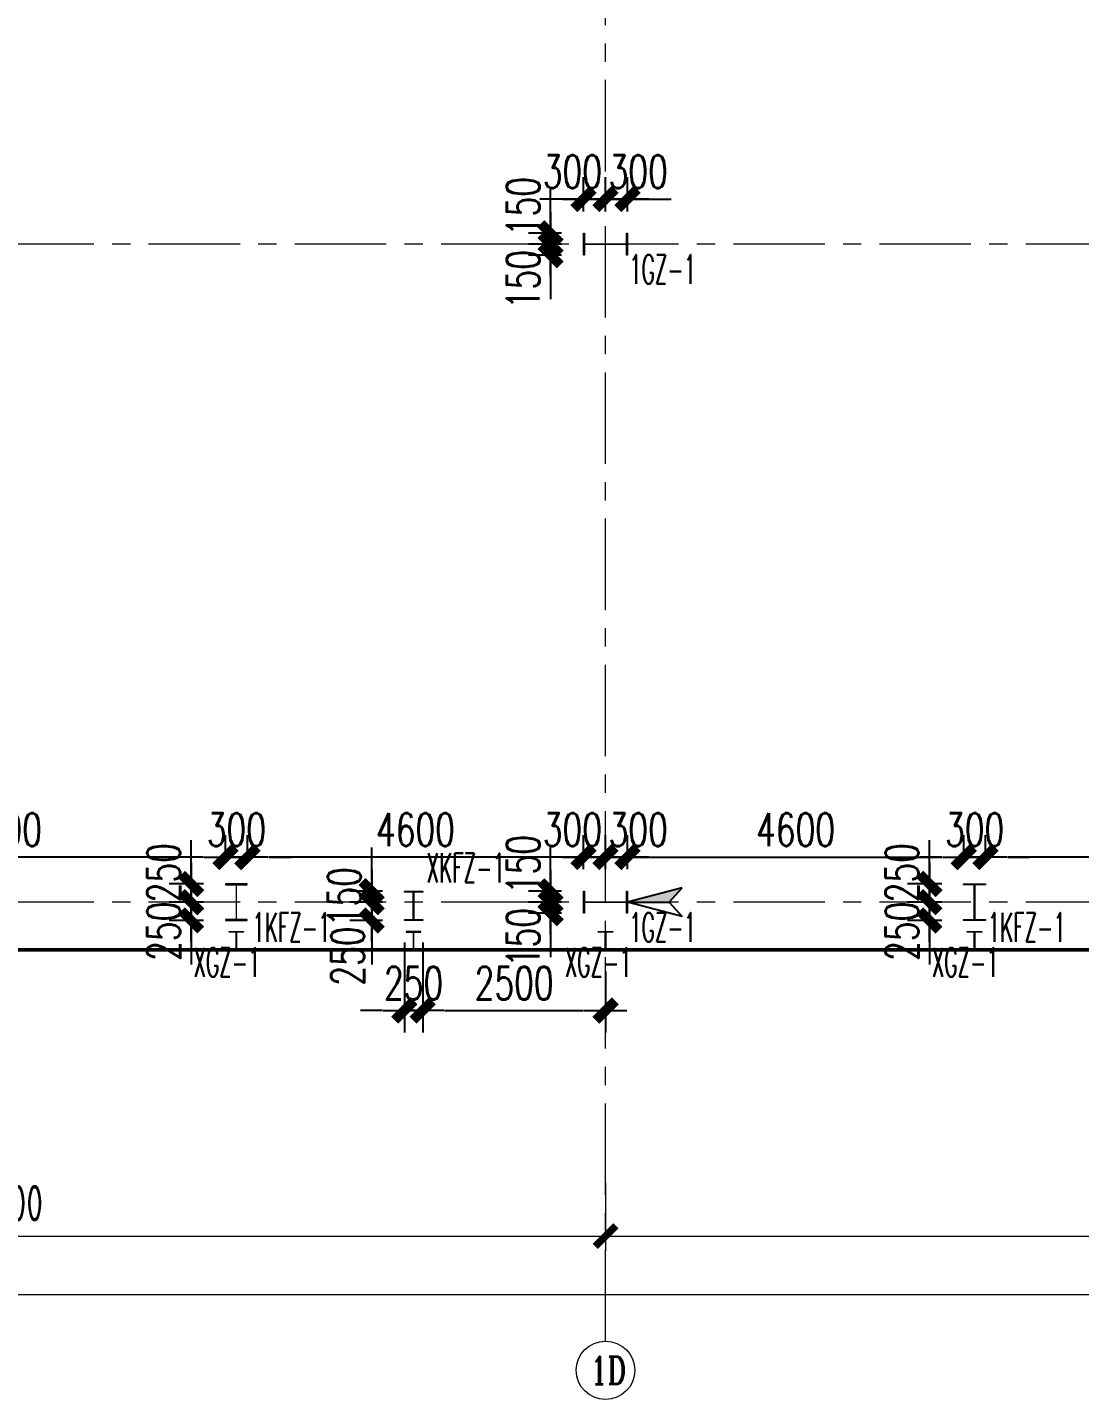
# Model space of a CAD drawing. Extents: x -1201378 to 2367219, y -619313 to 244905.
# Drawn here: x 159733 to 174127, y 130849 to 149617 of the extents above; entities that cross this region are included whole.
import ezdxf
from ezdxf.enums import TextEntityAlignment as Align

# ---------------------------------------------------------------- set-up
doc = ezdxf.new("R2010")
doc.units = 0
doc.header["$LTSCALE"] = 1000
doc.linetypes.add('CENTER', pattern=[2, 1.25, -0.25, 0.25, -0.25])
doc.linetypes.add('HIDDEN', pattern=[0.375, 0.25, -0.125])
doc.layers.get('0').update_dxf_attribs({"linetype": 'CONTINUOUS'})
doc.layers.get('Defpoints').update_dxf_attribs({"linetype": 'CONTINUOUS'})
for name, color, linetype, lineweight in [('S-axis', 111, 'CONTINUOUS', 0), ('S-col', 2, 'CONTINUOUS', 0), ('S-dote', 5, 'CENTER', 0)]:
    doc.layers.add(name, color=color, linetype=linetype, lineweight=lineweight)
for name, color, linetype in [('S-CJGC', 5, 'CONTINUOUS'), ('S-DIMZ', 115, 'CONTINUOUS'), ('S-SGJ', 21, 'CONTINUOUS'), ('S-SHAPE2', 165, 'HIDDEN')]:
    doc.layers.add(name, color=color, linetype=linetype)
doc.styles.add('_TCH_AXIS', font='COMPLEX', dxfattribs={"bigfont": 'GBCBIG'})
doc.styles.add('SS1', font='tj-romans1.shx', dxfattribs={"width": 0.7, "bigfont": 'tj-hztxt1.shx'})
doc.styles.add('TSSD_Dimension', font='tssdeng.shx', dxfattribs={"width": 0.7, "bigfont": 'hztxt.shx'})
doc.dimstyles.new('S-150-ARCHI', dxfattribs={"dimscale": 150, "dimtxt": 3, "dimasz": 2, "dimexe": 2, "dimexo": 2, "dimgap": 1, "dimtad": 1, "dimdec": 0, "dimzin": 0, "dimdsep": 46, "dimtxsty": 'SS1', "dimblk1": 'TT', "dimblk2": 'TT', "dimsah": 1, "dimcen": 1, "dimclrd": 256, "dimclre": 256, "dimclrt": 256, "dimadec": 0, "dimazin": 0, "dimtfac": 1, "dimtdec": 0, "dimtix": 1, "dimtmove": 2, "dimatfit": 0, "dimldrblk": 'TT', "dimfxl": 2, "dimtolj": 1, "dimtzin": 0, "dimarcsym": 0})
doc.dimstyles.new('TSSD_200_200', dxfattribs={"dimtxt": 500, "dimasz": 200, "dimexe": 200, "dimexo": 500, "dimgap": 200, "dimtad": 1, "dimdec": 0, "dimzin": 0, "dimdsep": 46, "dimtxsty": 'TSSD_Dimension', "dimblk": 'ARCHTICK', "dimcen": 0, "dimdle": 200, "dimclrt": 7, "dimadec": 0, "dimazin": 0, "dimtfac": 1, "dimtdec": 0, "dimtix": 1, "dimtmove": 2, "dimatfit": 3, "dimfxl": 1, "dimtolj": 1, "dimtzin": 0, "dimarcsym": 0})

# ---------------------------------------------------------------- blocks, each defined once
blk = doc.blocks.new('_FZH')
at = {"layer": 'S-col'}
blk.add_lwpolyline([(-0.375, -0.188), (-0.375, 0.187), (-0.36, 0.187), (-0.36, 0.005), (0.36, 0.005), (0.36, 0.187), (0.375, 0.187), (0.375, -0.188), (0.36, -0.188), (0.36, -0.005), (-0.36, -0.005), (-0.36, -0.188)], close=True, dxfattribs=at)
blk = doc.blocks.new('w4234324')
at = {"layer": 'S-col', "xscale": 800.0000000000005, "yscale": 800.0000000000005, "zscale": 800.0000000000005}
for p in [(-177454, 750820), (-177454, 741820)]:
    blk.add_blockref('_FZH', p, dxfattribs=at)
blk = doc.blocks.new('_ArchTick')
at = {"color": 0, "linetype": 'ByBlock', "const_width": 0.5}
blk.add_lwpolyline([(-0.707, -0.707), (0.707, 0.707)], dxfattribs=at)
blk = doc.blocks.new('*D3027')
at = {"layer": 'Defpoints', "color": 0, "transparency": 16777216}
for p in [(-148858, 21687), (-132358, 21687), (-132358, 20460)]:
    blk.add_point(p, dxfattribs=at)
at = {"layer": 'S-axis', "color": 0, "lineweight": -2, "transparency": 16777216}
for p, q in [((-148858, 21187), (-148858, 20260)), ((-132358, 21187), (-132358, 20260)), ((-149058, 20460), (-132158, 20460))]:
    blk.add_line(p, q, dxfattribs=at)
at = {"layer": 'S-axis', "color": 0, "lineweight": -2, "transparency": 16777216, "xscale": 200, "yscale": 200, "zscale": 200, "rotation": 180}
blk.add_blockref('_ArchTick', (-148858, 20460), dxfattribs=at)
at = {"layer": 'S-axis', "color": 0, "lineweight": -2, "transparency": 16777216, "xscale": 200, "yscale": 200, "zscale": 200}
blk.add_blockref('_ArchTick', (-132358, 20460), dxfattribs=at)
at = {"layer": 'S-axis', "color": 7, "transparency": 16777216, "insert": (-140608, 20910), "char_height": 500, "attachment_point": 5, "style": 'TSSD_Dimension'}
blk.add_mtext('\\A1;16500', dxfattribs=at)
blk = doc.blocks.new('*D3028')
at = {"layer": 'Defpoints', "color": 0, "transparency": 16777216}
for p in [(-132358, 21687), (-115858, 21687), (-115858, 20460)]:
    blk.add_point(p, dxfattribs=at)
at = {"layer": 'S-axis', "color": 0, "lineweight": -2, "transparency": 16777216}
for p, q in [((-132358, 21187), (-132358, 20260)), ((-115858, 21187), (-115858, 20260)), ((-132558, 20460), (-115658, 20460))]:
    blk.add_line(p, q, dxfattribs=at)
at = {"layer": 'S-axis', "color": 0, "lineweight": -2, "transparency": 16777216, "xscale": 200, "yscale": 200, "zscale": 200, "rotation": 180}
blk.add_blockref('_ArchTick', (-132358, 20460), dxfattribs=at)
at = {"layer": 'S-axis', "color": 0, "lineweight": -2, "transparency": 16777216, "xscale": 200, "yscale": 200, "zscale": 200}
blk.add_blockref('_ArchTick', (-115858, 20460), dxfattribs=at)
at = {"layer": 'S-axis', "color": 7, "transparency": 16777216, "insert": (-124108, 20910), "char_height": 500, "attachment_point": 5, "style": 'TSSD_Dimension'}
blk.add_mtext('\\A1;16500', dxfattribs=at)
blk = doc.blocks.new('*D3034')
at = {"layer": 'Defpoints', "color": 0, "transparency": 16777216}
for p in [(-209458, 21587), (-82958, 21587), (-82958, 19660)]:
    blk.add_point(p, dxfattribs=at)
at = {"layer": 'S-axis', "color": 0, "lineweight": -2, "transparency": 16777216}
for p, q in [((-209458, 21087), (-209458, 19460)), ((-82958, 21087), (-82958, 19460)), ((-209658, 19660), (-82758, 19660))]:
    blk.add_line(p, q, dxfattribs=at)
at = {"layer": 'S-axis', "color": 0, "lineweight": -2, "transparency": 16777216, "xscale": 200, "yscale": 200, "zscale": 200, "rotation": 180}
blk.add_blockref('_ArchTick', (-209458, 19660), dxfattribs=at)
at = {"layer": 'S-axis', "color": 0, "lineweight": -2, "transparency": 16777216, "xscale": 200, "yscale": 200, "zscale": 200}
blk.add_blockref('_ArchTick', (-82958, 19660), dxfattribs=at)
at = {"layer": 'S-axis', "color": 7, "transparency": 16777216, "insert": (-146208, 20110), "char_height": 500, "attachment_point": 5, "style": 'TSSD_Dimension'}
blk.add_mtext('\\A1;126500', dxfattribs=at)
blk = doc.blocks.new('TT')
blk.add_line((-0.969, 0), (0.969, 0))
at = {"const_width": 0.45}
blk.add_lwpolyline([(-0.442, -0.442), (0.442, 0.442)], dxfattribs=at)
blk = doc.blocks.new('*D4863')
at = {"layer": 'Defpoints', "color": 0, "transparency": 16777216}
for p in [(166890, 137652), (167342, 137652), (167342, 137502)]:
    blk.add_point(p, dxfattribs=at)
at = {"layer": 'S-DIMZ', "lineweight": -2, "transparency": 16777216}
for p, q in [((166890, 137952), (166890, 138252)), ((167042, 137652), (166590, 137652)), ((166890, 137502), (166890, 137652)), ((167042, 137502), (166590, 137502)), ((166890, 137202), (166890, 136902))]:
    blk.add_line(p, q, dxfattribs=at)
at = {"layer": 'S-DIMZ', "lineweight": -2, "transparency": 16777216, "xscale": 300, "yscale": 300, "zscale": 300}
for p, rotation in [((166890, 137652), 270), ((166890, 137502), 90)]:
    blk.add_blockref('TT', p, dxfattribs=dict(at, rotation=rotation))
at = {"layer": 'S-DIMZ', "transparency": 16777216, "insert": (166515, 137168), "char_height": 450, "attachment_point": 5, "rotation": 90, "style": 'SS1'}
blk.add_mtext('\\A1;150', dxfattribs=at)
blk = doc.blocks.new('*D4864')
at = {"layer": 'Defpoints', "color": 0, "transparency": 16777216}
for p in [(166890, 137802), (167342, 137802), (167342, 137652)]:
    blk.add_point(p, dxfattribs=at)
at = {"layer": 'S-DIMZ', "lineweight": -2, "transparency": 16777216}
for p, q in [((166890, 138102), (166890, 138402)), ((167042, 137802), (166590, 137802)), ((166890, 137652), (166890, 137802)), ((167042, 137652), (166590, 137652)), ((166890, 137352), (166890, 137052))]:
    blk.add_line(p, q, dxfattribs=at)
at = {"layer": 'S-DIMZ', "lineweight": -2, "transparency": 16777216, "xscale": 300, "yscale": 300, "zscale": 300}
for p, rotation in [((166890, 137802), 270), ((166890, 137652), 90)]:
    blk.add_blockref('TT', p, dxfattribs=dict(at, rotation=rotation))
at = {"layer": 'S-DIMZ', "transparency": 16777216, "insert": (166515, 138167), "char_height": 450, "attachment_point": 5, "rotation": 90, "style": 'SS1'}
blk.add_mtext('\\A1;150', dxfattribs=at)
blk = doc.blocks.new('*D4865')
at = {"layer": 'Defpoints', "color": 0, "transparency": 16777216}
for p in [(167642, 138270), (167342, 137802), (167642, 137802)]:
    blk.add_point(p, dxfattribs=at)
at = {"layer": 'S-DIMZ', "lineweight": -2, "transparency": 16777216}
for p, q in [((167342, 138102), (167342, 138570)), ((167642, 138102), (167642, 138570)), ((167042, 138270), (166742, 138270)), ((167342, 138270), (167642, 138270)), ((167942, 138270), (168242, 138270))]:
    blk.add_line(p, q, dxfattribs=at)
at = {"layer": 'S-DIMZ', "lineweight": -2, "transparency": 16777216, "xscale": 300, "yscale": 300, "zscale": 300}
blk.add_blockref('TT', (167342, 138270), dxfattribs=at)
at = {"layer": 'S-DIMZ', "lineweight": -2, "transparency": 16777216, "xscale": 300, "yscale": 300, "zscale": 300, "rotation": 180}
blk.add_blockref('TT', (167642, 138270), dxfattribs=at)
at = {"layer": 'S-DIMZ', "transparency": 16777216, "insert": (167189, 138645), "char_height": 450, "attachment_point": 5, "style": 'SS1'}
blk.add_mtext('\\A1;300', dxfattribs=at)
blk = doc.blocks.new('*D4866')
at = {"layer": 'Defpoints', "color": 0, "transparency": 16777216}
for p in [(167942, 138270), (167642, 137802), (167942, 137802)]:
    blk.add_point(p, dxfattribs=at)
at = {"layer": 'S-DIMZ', "lineweight": -2, "transparency": 16777216}
for p, q in [((167642, 138102), (167642, 138570)), ((167942, 138102), (167942, 138570)), ((167342, 138270), (167042, 138270)), ((167642, 138270), (167942, 138270)), ((168242, 138270), (168542, 138270))]:
    blk.add_line(p, q, dxfattribs=at)
at = {"layer": 'S-DIMZ', "lineweight": -2, "transparency": 16777216, "xscale": 300, "yscale": 300, "zscale": 300}
blk.add_blockref('TT', (167642, 138270), dxfattribs=at)
at = {"layer": 'S-DIMZ', "lineweight": -2, "transparency": 16777216, "xscale": 300, "yscale": 300, "zscale": 300, "rotation": 180}
blk.add_blockref('TT', (167942, 138270), dxfattribs=at)
at = {"layer": 'S-DIMZ', "transparency": 16777216, "insert": (168089, 138645), "char_height": 450, "attachment_point": 5, "style": 'SS1'}
blk.add_mtext('\\A1;300', dxfattribs=at)
blk = doc.blocks.new('*D4847')
at = {"layer": 'Defpoints', "color": 0, "transparency": 16777216}
for p in [(166890, 146652), (167342, 146652), (167342, 146502)]:
    blk.add_point(p, dxfattribs=at)
at = {"layer": 'S-DIMZ', "lineweight": -2, "transparency": 16777216}
for p, q in [((166890, 146952), (166890, 147252)), ((167042, 146652), (166590, 146652)), ((166890, 146502), (166890, 146652)), ((167042, 146502), (166590, 146502)), ((166890, 146202), (166890, 145902))]:
    blk.add_line(p, q, dxfattribs=at)
at = {"layer": 'S-DIMZ', "lineweight": -2, "transparency": 16777216, "xscale": 300, "yscale": 300, "zscale": 300}
for p, rotation in [((166890, 146652), 270), ((166890, 146502), 90)]:
    blk.add_blockref('TT', p, dxfattribs=dict(at, rotation=rotation))
at = {"layer": 'S-DIMZ', "transparency": 16777216, "insert": (166515, 146168), "char_height": 450, "attachment_point": 5, "rotation": 90, "style": 'SS1'}
blk.add_mtext('\\A1;150', dxfattribs=at)
blk = doc.blocks.new('*D4848')
at = {"layer": 'Defpoints', "color": 0, "transparency": 16777216}
for p in [(166890, 146802), (167342, 146802), (167342, 146652)]:
    blk.add_point(p, dxfattribs=at)
at = {"layer": 'S-DIMZ', "lineweight": -2, "transparency": 16777216}
for p, q in [((166890, 147102), (166890, 147402)), ((167042, 146802), (166590, 146802)), ((166890, 146652), (166890, 146802)), ((167042, 146652), (166590, 146652)), ((166890, 146352), (166890, 146052))]:
    blk.add_line(p, q, dxfattribs=at)
at = {"layer": 'S-DIMZ', "lineweight": -2, "transparency": 16777216, "xscale": 300, "yscale": 300, "zscale": 300}
for p, rotation in [((166890, 146802), 270), ((166890, 146652), 90)]:
    blk.add_blockref('TT', p, dxfattribs=dict(at, rotation=rotation))
at = {"layer": 'S-DIMZ', "transparency": 16777216, "insert": (166515, 147167), "char_height": 450, "attachment_point": 5, "rotation": 90, "style": 'SS1'}
blk.add_mtext('\\A1;150', dxfattribs=at)
blk = doc.blocks.new('*D4849')
at = {"layer": 'Defpoints', "color": 0, "transparency": 16777216}
for p in [(167642, 147270), (167342, 146802), (167642, 146802)]:
    blk.add_point(p, dxfattribs=at)
at = {"layer": 'S-DIMZ', "lineweight": -2, "transparency": 16777216}
for p, q in [((167342, 147102), (167342, 147570)), ((167642, 147102), (167642, 147570)), ((167042, 147270), (166742, 147270)), ((167342, 147270), (167642, 147270)), ((167942, 147270), (168242, 147270))]:
    blk.add_line(p, q, dxfattribs=at)
at = {"layer": 'S-DIMZ', "lineweight": -2, "transparency": 16777216, "xscale": 300, "yscale": 300, "zscale": 300}
blk.add_blockref('TT', (167342, 147270), dxfattribs=at)
at = {"layer": 'S-DIMZ', "lineweight": -2, "transparency": 16777216, "xscale": 300, "yscale": 300, "zscale": 300, "rotation": 180}
blk.add_blockref('TT', (167642, 147270), dxfattribs=at)
at = {"layer": 'S-DIMZ', "transparency": 16777216, "insert": (167189, 147645), "char_height": 450, "attachment_point": 5, "style": 'SS1'}
blk.add_mtext('\\A1;300', dxfattribs=at)
blk = doc.blocks.new('*D4850')
at = {"layer": 'Defpoints', "color": 0, "transparency": 16777216}
for p in [(167942, 147270), (167642, 146802), (167942, 146802)]:
    blk.add_point(p, dxfattribs=at)
at = {"layer": 'S-DIMZ', "lineweight": -2, "transparency": 16777216}
for p, q in [((167642, 147102), (167642, 147570)), ((167942, 147102), (167942, 147570)), ((167342, 147270), (167042, 147270)), ((167642, 147270), (167942, 147270)), ((168242, 147270), (168542, 147270))]:
    blk.add_line(p, q, dxfattribs=at)
at = {"layer": 'S-DIMZ', "lineweight": -2, "transparency": 16777216, "xscale": 300, "yscale": 300, "zscale": 300}
blk.add_blockref('TT', (167642, 147270), dxfattribs=at)
at = {"layer": 'S-DIMZ', "lineweight": -2, "transparency": 16777216, "xscale": 300, "yscale": 300, "zscale": 300, "rotation": 180}
blk.add_blockref('TT', (167942, 147270), dxfattribs=at)
at = {"layer": 'S-DIMZ', "transparency": 16777216, "insert": (168089, 147645), "char_height": 450, "attachment_point": 5, "style": 'SS1'}
blk.add_mtext('\\A1;300', dxfattribs=at)
blk = doc.blocks.new('*D5155')
at = {"layer": 'Defpoints', "color": 0, "transparency": 16777216}
for p in [(162442, 137902), (161973, 137652), (162442, 137652)]:
    blk.add_point(p, dxfattribs=at)
at = {"layer": 'S-DIMZ', "lineweight": -2, "transparency": 16777216}
for p, q in [((161973, 138202), (161973, 138502)), ((162142, 137902), (161673, 137902)), ((161973, 137902), (161973, 137652)), ((162142, 137652), (161673, 137652)), ((161973, 137352), (161973, 137052))]:
    blk.add_line(p, q, dxfattribs=at)
at = {"layer": 'S-DIMZ', "lineweight": -2, "transparency": 16777216, "xscale": 300, "yscale": 300, "zscale": 300}
for p, rotation in [((161973, 137902), 270), ((161973, 137652), 90)]:
    blk.add_blockref('TT', p, dxfattribs=dict(at, rotation=rotation))
at = {"layer": 'S-DIMZ', "transparency": 16777216, "insert": (161598, 138055), "char_height": 450, "attachment_point": 5, "rotation": 90, "style": 'SS1'}
blk.add_mtext('\\A1;250', dxfattribs=at)
blk = doc.blocks.new('*D5156')
at = {"layer": 'Defpoints', "color": 0, "transparency": 16777216}
for p in [(162442, 137652), (161973, 137402), (162442, 137402)]:
    blk.add_point(p, dxfattribs=at)
at = {"layer": 'S-DIMZ', "lineweight": -2, "transparency": 16777216}
for p, q in [((161973, 137952), (161973, 138252)), ((162142, 137652), (161673, 137652)), ((161973, 137652), (161973, 137402)), ((162142, 137402), (161673, 137402)), ((161973, 137102), (161973, 136802))]:
    blk.add_line(p, q, dxfattribs=at)
at = {"layer": 'S-DIMZ', "lineweight": -2, "transparency": 16777216, "xscale": 300, "yscale": 300, "zscale": 300}
for p, rotation in [((161973, 137652), 270), ((161973, 137402), 90)]:
    blk.add_blockref('TT', p, dxfattribs=dict(at, rotation=rotation))
at = {"layer": 'S-DIMZ', "transparency": 16777216, "insert": (161598, 137254), "char_height": 450, "attachment_point": 5, "rotation": 90, "style": 'SS1'}
blk.add_mtext('\\A1;250', dxfattribs=at)
blk = doc.blocks.new('*D5157')
at = {"layer": 'Defpoints', "color": 0, "transparency": 16777216}
for p in [(162742, 138270), (162442, 137902), (162742, 137902)]:
    blk.add_point(p, dxfattribs=at)
at = {"layer": 'S-DIMZ', "lineweight": -2, "transparency": 16777216}
for p, q in [((162442, 138202), (162442, 138570)), ((162742, 138202), (162742, 138570)), ((162142, 138270), (161842, 138270)), ((162442, 138270), (162742, 138270)), ((163042, 138270), (163342, 138270))]:
    blk.add_line(p, q, dxfattribs=at)
at = {"layer": 'S-DIMZ', "lineweight": -2, "transparency": 16777216, "xscale": 300, "yscale": 300, "zscale": 300}
blk.add_blockref('TT', (162442, 138270), dxfattribs=at)
at = {"layer": 'S-DIMZ', "lineweight": -2, "transparency": 16777216, "xscale": 300, "yscale": 300, "zscale": 300, "rotation": 180}
blk.add_blockref('TT', (162742, 138270), dxfattribs=at)
at = {"layer": 'S-DIMZ', "transparency": 16777216, "insert": (162592, 138645), "char_height": 450, "attachment_point": 5, "style": 'SS1'}
blk.add_mtext('\\A1;300', dxfattribs=at)
blk = doc.blocks.new('*D5159')
at = {"layer": 'Defpoints', "color": 0, "transparency": 16777216}
for p in [(156342, 138270), (156342, 137902), (162442, 137902)]:
    blk.add_point(p, dxfattribs=at)
at = {"layer": 'S-DIMZ', "lineweight": -2, "transparency": 16777216}
for p, q in [((156342, 138202), (156342, 138570)), ((162442, 138202), (162442, 138570)), ((162142, 138270), (156642, 138270))]:
    blk.add_line(p, q, dxfattribs=at)
at = {"layer": 'S-DIMZ', "lineweight": -2, "transparency": 16777216, "xscale": 300, "yscale": 300, "zscale": 300, "rotation": 180}
blk.add_blockref('TT', (156342, 138270), dxfattribs=at)
at = {"layer": 'S-DIMZ', "lineweight": -2, "transparency": 16777216, "xscale": 300, "yscale": 300, "zscale": 300}
blk.add_blockref('TT', (162442, 138270), dxfattribs=at)
at = {"layer": 'S-DIMZ', "transparency": 16777216, "insert": (159392, 138645), "char_height": 450, "attachment_point": 5, "style": 'SS1'}
blk.add_mtext('\\A1;6100', dxfattribs=at)
blk = doc.blocks.new('*D5163')
at = {"layer": 'Defpoints', "color": 0, "transparency": 16777216}
for p in [(162742, 138270), (162742, 137902), (167342, 137802)]:
    blk.add_point(p, dxfattribs=at)
at = {"layer": 'S-DIMZ', "lineweight": -2, "transparency": 16777216}
for p, q in [((162742, 138202), (162742, 138570)), ((167342, 138102), (167342, 138570)), ((167042, 138270), (163042, 138270))]:
    blk.add_line(p, q, dxfattribs=at)
at = {"layer": 'S-DIMZ', "lineweight": -2, "transparency": 16777216, "xscale": 300, "yscale": 300, "zscale": 300, "rotation": 180}
blk.add_blockref('TT', (162742, 138270), dxfattribs=at)
at = {"layer": 'S-DIMZ', "lineweight": -2, "transparency": 16777216, "xscale": 300, "yscale": 300, "zscale": 300}
blk.add_blockref('TT', (167342, 138270), dxfattribs=at)
at = {"layer": 'S-DIMZ', "transparency": 16777216, "insert": (165042, 138645), "char_height": 450, "attachment_point": 5, "style": 'SS1'}
blk.add_mtext('\\A1;4600', dxfattribs=at)
blk = doc.blocks.new('*D5169')
at = {"layer": 'Defpoints', "color": 0, "transparency": 16777216}
for p in [(172542, 137902), (172073, 137652), (172542, 137652)]:
    blk.add_point(p, dxfattribs=at)
at = {"layer": 'S-DIMZ', "lineweight": -2, "transparency": 16777216}
for p, q in [((172073, 138202), (172073, 138502)), ((172242, 137902), (171773, 137902)), ((172073, 137902), (172073, 137652)), ((172242, 137652), (171773, 137652)), ((172073, 137352), (172073, 137052))]:
    blk.add_line(p, q, dxfattribs=at)
at = {"layer": 'S-DIMZ', "lineweight": -2, "transparency": 16777216, "xscale": 300, "yscale": 300, "zscale": 300}
for p, rotation in [((172073, 137902), 270), ((172073, 137652), 90)]:
    blk.add_blockref('TT', p, dxfattribs=dict(at, rotation=rotation))
at = {"layer": 'S-DIMZ', "transparency": 16777216, "insert": (171698, 138055), "char_height": 450, "attachment_point": 5, "rotation": 90, "style": 'SS1'}
blk.add_mtext('\\A1;250', dxfattribs=at)
blk = doc.blocks.new('*D5170')
at = {"layer": 'Defpoints', "color": 0, "transparency": 16777216}
for p in [(172542, 137652), (172073, 137402), (172542, 137402)]:
    blk.add_point(p, dxfattribs=at)
at = {"layer": 'S-DIMZ', "lineweight": -2, "transparency": 16777216}
for p, q in [((172073, 137952), (172073, 138252)), ((172242, 137652), (171773, 137652)), ((172073, 137652), (172073, 137402)), ((172242, 137402), (171773, 137402)), ((172073, 137102), (172073, 136802))]:
    blk.add_line(p, q, dxfattribs=at)
at = {"layer": 'S-DIMZ', "lineweight": -2, "transparency": 16777216, "xscale": 300, "yscale": 300, "zscale": 300}
for p, rotation in [((172073, 137652), 270), ((172073, 137402), 90)]:
    blk.add_blockref('TT', p, dxfattribs=dict(at, rotation=rotation))
at = {"layer": 'S-DIMZ', "transparency": 16777216, "insert": (171698, 137254), "char_height": 450, "attachment_point": 5, "rotation": 90, "style": 'SS1'}
blk.add_mtext('\\A1;250', dxfattribs=at)
blk = doc.blocks.new('*D5171')
at = {"layer": 'Defpoints', "color": 0, "transparency": 16777216}
for p in [(172842, 138270), (172542, 137902), (172842, 137902)]:
    blk.add_point(p, dxfattribs=at)
at = {"layer": 'S-DIMZ', "lineweight": -2, "transparency": 16777216}
for p, q in [((172542, 138202), (172542, 138570)), ((172842, 138202), (172842, 138570)), ((172242, 138270), (171942, 138270)), ((172542, 138270), (172842, 138270)), ((173142, 138270), (173442, 138270))]:
    blk.add_line(p, q, dxfattribs=at)
at = {"layer": 'S-DIMZ', "lineweight": -2, "transparency": 16777216, "xscale": 300, "yscale": 300, "zscale": 300}
blk.add_blockref('TT', (172542, 138270), dxfattribs=at)
at = {"layer": 'S-DIMZ', "lineweight": -2, "transparency": 16777216, "xscale": 300, "yscale": 300, "zscale": 300, "rotation": 180}
blk.add_blockref('TT', (172842, 138270), dxfattribs=at)
at = {"layer": 'S-DIMZ', "transparency": 16777216, "insert": (172692, 138645), "char_height": 450, "attachment_point": 5, "style": 'SS1'}
blk.add_mtext('\\A1;300', dxfattribs=at)
blk = doc.blocks.new('*D5167')
at = {"layer": 'Defpoints', "color": 0, "transparency": 16777216}
for p in [(172542, 138270), (167942, 137802), (172542, 137902)]:
    blk.add_point(p, dxfattribs=at)
at = {"layer": 'S-DIMZ', "lineweight": -2, "transparency": 16777216}
for p, q in [((167942, 138102), (167942, 138570)), ((172542, 138202), (172542, 138570)), ((168242, 138270), (172242, 138270))]:
    blk.add_line(p, q, dxfattribs=at)
at = {"layer": 'S-DIMZ', "lineweight": -2, "transparency": 16777216, "xscale": 300, "yscale": 300, "zscale": 300, "rotation": 180}
blk.add_blockref('TT', (167942, 138270), dxfattribs=at)
at = {"layer": 'S-DIMZ', "lineweight": -2, "transparency": 16777216, "xscale": 300, "yscale": 300, "zscale": 300}
blk.add_blockref('TT', (172542, 138270), dxfattribs=at)
at = {"layer": 'S-DIMZ', "transparency": 16777216, "insert": (170242, 138645), "char_height": 450, "attachment_point": 5, "style": 'SS1'}
blk.add_mtext('\\A1;4600', dxfattribs=at)
blk = doc.blocks.new('*D5168')
at = {"layer": 'Defpoints', "color": 0, "transparency": 16777216}
for p in [(172842, 138270), (172842, 137902), (178942, 137902)]:
    blk.add_point(p, dxfattribs=at)
at = {"layer": 'S-DIMZ', "lineweight": -2, "transparency": 16777216}
for p, q in [((172842, 138202), (172842, 138570)), ((178942, 138202), (178942, 138570)), ((178642, 138270), (173142, 138270))]:
    blk.add_line(p, q, dxfattribs=at)
at = {"layer": 'S-DIMZ', "lineweight": -2, "transparency": 16777216, "xscale": 300, "yscale": 300, "zscale": 300, "rotation": 180}
blk.add_blockref('TT', (172842, 138270), dxfattribs=at)
at = {"layer": 'S-DIMZ', "lineweight": -2, "transparency": 16777216, "xscale": 300, "yscale": 300, "zscale": 300}
blk.add_blockref('TT', (178942, 138270), dxfattribs=at)
at = {"layer": 'S-DIMZ', "transparency": 16777216, "insert": (175892, 138645), "char_height": 450, "attachment_point": 5, "style": 'SS1'}
blk.add_mtext('\\A1;6100', dxfattribs=at)
blk = doc.blocks.new('S-CJGC')
at = {"layer": 'S-CJGC'}
for p, q in [((-131, -119), (0, 381)), ((131, -119), (0, 381)), ((0, 381), (0, 0)), ((0, 0), (-131, -119)), ((0, 0), (131, -119))]:
    blk.add_line(p, q, dxfattribs=at)
blk.add_solid([(131, -119), (0, 0), (0, 381)], dxfattribs=at)
blk = doc.blocks.new('*D6777')
at = {"layer": 'Defpoints', "color": 0, "transparency": 16777216}
for p in [(164891, 137802), (164443, 137652), (164891, 137652)]:
    blk.add_point(p, dxfattribs=at)
at = {"layer": 'S-DIMZ', "lineweight": -2, "transparency": 16777216}
for p, q in [((164443, 138102), (164443, 138402)), ((164591, 137802), (164143, 137802)), ((164443, 137802), (164443, 137652)), ((164591, 137652), (164143, 137652)), ((164443, 137352), (164443, 137052))]:
    blk.add_line(p, q, dxfattribs=at)
at = {"layer": 'S-DIMZ', "lineweight": -2, "transparency": 16777216, "xscale": 300, "yscale": 300, "zscale": 300}
for p, rotation in [((164443, 137802), 270), ((164443, 137652), 90)]:
    blk.add_blockref('TT', p, dxfattribs=dict(at, rotation=rotation))
at = {"layer": 'S-DIMZ', "transparency": 16777216, "insert": (164068, 137727), "char_height": 450, "attachment_point": 5, "rotation": 90, "style": 'SS1'}
blk.add_mtext('\\A1;150', dxfattribs=at)
blk = doc.blocks.new('*D6778')
at = {"layer": 'Defpoints', "color": 0, "transparency": 16777216}
for p in [(164891, 137652), (164443, 137402), (164891, 137402)]:
    blk.add_point(p, dxfattribs=at)
at = {"layer": 'S-DIMZ', "lineweight": -2, "transparency": 16777216}
for p, q in [((164443, 137952), (164443, 138252)), ((164591, 137652), (164143, 137652)), ((164443, 137652), (164443, 137402)), ((164591, 137402), (164143, 137402)), ((164443, 137102), (164443, 136802))]:
    blk.add_line(p, q, dxfattribs=at)
at = {"layer": 'S-DIMZ', "lineweight": -2, "transparency": 16777216, "xscale": 300, "yscale": 300, "zscale": 300}
for p, rotation in [((164443, 137652), 270), ((164443, 137402), 90)]:
    blk.add_blockref('TT', p, dxfattribs=dict(at, rotation=rotation))
at = {"layer": 'S-DIMZ', "transparency": 16777216, "insert": (164113, 136915), "char_height": 450, "attachment_point": 5, "rotation": 90, "style": 'SS1'}
blk.add_mtext('\\A1;250', dxfattribs=at)
blk = doc.blocks.new('*D6779')
at = {"layer": 'Defpoints', "color": 0, "transparency": 16777216}
for p in [(164891, 137402), (165141, 137402), (165141, 136170)]:
    blk.add_point(p, dxfattribs=at)
at = {"layer": 'S-DIMZ', "lineweight": -2, "transparency": 16777216}
for p, q in [((164891, 137102), (164891, 135870)), ((165141, 137102), (165141, 135870)), ((164591, 136170), (164291, 136170)), ((164891, 136170), (165141, 136170)), ((165441, 136170), (165741, 136170))]:
    blk.add_line(p, q, dxfattribs=at)
at = {"layer": 'S-DIMZ', "lineweight": -2, "transparency": 16777216, "xscale": 300, "yscale": 300, "zscale": 300}
blk.add_blockref('TT', (164891, 136170), dxfattribs=at)
at = {"layer": 'S-DIMZ', "lineweight": -2, "transparency": 16777216, "xscale": 300, "yscale": 300, "zscale": 300, "rotation": 180}
blk.add_blockref('TT', (165141, 136170), dxfattribs=at)
at = {"layer": 'S-DIMZ', "transparency": 16777216, "insert": (165016, 136545), "char_height": 450, "attachment_point": 5, "style": 'SS1'}
blk.add_mtext('\\A1;250', dxfattribs=at)
blk = doc.blocks.new('*D6780')
at = {"layer": 'Defpoints', "color": 0, "transparency": 16777216}
for p in [(165141, 137402), (167642, 137002), (167642, 136170)]:
    blk.add_point(p, dxfattribs=at)
at = {"layer": 'S-DIMZ', "lineweight": -2, "transparency": 16777216}
for p, q in [((165141, 137102), (165141, 135870)), ((167642, 136702), (167642, 135870)), ((165441, 136170), (167342, 136170))]:
    blk.add_line(p, q, dxfattribs=at)
at = {"layer": 'S-DIMZ', "lineweight": -2, "transparency": 16777216, "xscale": 300, "yscale": 300, "zscale": 300, "rotation": 180}
blk.add_blockref('TT', (165141, 136170), dxfattribs=at)
at = {"layer": 'S-DIMZ', "lineweight": -2, "transparency": 16777216, "xscale": 300, "yscale": 300, "zscale": 300}
blk.add_blockref('TT', (167642, 136170), dxfattribs=at)
at = {"layer": 'S-DIMZ', "transparency": 16777216, "insert": (166392, 136545), "char_height": 450, "attachment_point": 5, "style": 'SS1'}
blk.add_mtext('\\A1;2500', dxfattribs=at)
blk = doc.blocks.new('1#轴网')
at = {"layer": 'S-axis'}
blk.add_circle((-132358.5, 18624), 400, dxfattribs=at)
at = {"layer": 'S-dote'}
for p, q in [((-132358.5, 19024), (-132358.5, 124689.3)), ((-99358.5, 34027), (-216950.7, 34027)), ((-99358.5, 25027), (-216950.7, 25027))]:
    blk.add_line(p, q, dxfattribs=at)
at = {"layer": 'S-axis', "style": '_TCH_AXIS', "width": 0.705882}
blk.add_text('1D', height=381.3, dxfattribs=at).set_placement((-132563.5, 18433.4))
at = {"layer": 'S-axis'}
for p1, p2, distance, picture, middle in [((-209458.5, 21587), (-82958.5, 21587), -1926.7, '*D3034', (-146208.5, 20110.3)), ((-148858.5, 21687), (-132358.5, 21687), -1226.7, '*D3027', (-140608.5, 20910.3)), ((-132358.5, 21687), (-115858.5, 21687), -1226.7, '*D3028', (-124108.5, 20910.3))]:
    dim = blk.add_aligned_dim(p1=p1, p2=p2, distance=distance, dimstyle='TSSD_200_200', dxfattribs=at)
    dim.commit()
    dim.dimension.update_dxf_attribs({"geometry": picture, "text_midpoint": middle})

msp = doc.modelspace()

# ---------------------------------------------------------------- linework, layer by layer
at = {"layer": 'S-col'}
for points in [[(162441.5, 137401.8), (162741.5, 137401.8), (162741.5, 137413.8), (162595.5, 137413.8), (162595.5, 137889.8), (162741.5, 137889.8), (162741.5, 137901.8), (162441.5, 137901.8), (162441.5, 137889.8), (162587.5, 137889.8), (162587.5, 137413.8), (162441.5, 137413.8)], [(172841.5, 137401.8), (172541.5, 137401.8), (172541.5, 137413.8), (172687.5, 137413.8), (172687.5, 137889.8), (172541.5, 137889.8), (172541.5, 137901.8), (172841.5, 137901.8), (172841.5, 137889.8), (172695.5, 137889.8), (172695.5, 137413.8), (172841.5, 137413.8)], [(162691.5, 137001.8), (162491.5, 137001.8), (162491.5, 137013.8), (162587.5, 137013.8), (162587.5, 137239.8), (162491.5, 137239.8), (162491.5, 137251.8), (162691.5, 137251.8), (162691.5, 137239.8), (162595.5, 137239.8), (162595.5, 137013.8), (162691.5, 137013.8)], [(167741.5, 137001.8), (167541.5, 137001.8), (167541.5, 137013.8), (167637.5, 137013.8), (167637.5, 137239.8), (167541.5, 137239.8), (167541.5, 137251.8), (167741.5, 137251.8), (167741.5, 137239.8), (167645.5, 137239.8), (167645.5, 137013.8), (167741.5, 137013.8)], [(172791.5, 137001.8), (172591.5, 137001.8), (172591.5, 137013.8), (172687.5, 137013.8), (172687.5, 137239.8), (172591.5, 137239.8), (172591.5, 137251.8), (172791.5, 137251.8), (172791.5, 137239.8), (172695.5, 137239.8), (172695.5, 137013.8), (172791.5, 137013.8)]]:
    msp.add_lwpolyline(points, close=True, dxfattribs=at)
at = {"layer": 'S-col', "color": 1}
msp.add_lwpolyline([(165141.5, 137413.8), (165141.5, 137401.8), (164891.5, 137401.8), (164891.5, 137413.8), (165012.5, 137413.8), (165012.5, 137789.8), (164891.5, 137789.8), (164891.5, 137801.8), (165141.5, 137801.8), (165141.5, 137789.8), (165020.5, 137789.8), (165020.5, 137413.8)], close=True, dxfattribs=at)
at = {"layer": 'S-col', "color": 3}
msp.add_lwpolyline([(165116.5, 137251.8), (164916.5, 137251.8), (164916.5, 137239.8), (165012.5, 137239.8), (165012.5, 137013.8), (164916.5, 137013.8), (164916.5, 137001.8), (165116.5, 137001.8), (165116.5, 137013.8), (165020.5, 137013.8), (165020.5, 137239.8), (165116.5, 137239.8)], close=True, dxfattribs=at)
at = {"layer": 'S-SHAPE2', "ltscale": 2, "const_width": 50}
msp.add_lwpolyline([(201041.5, 137001.8), (90591.5, 137001.8), (90591.5, 156136.3), (114006.5, 228301.8), (201041.5, 228301.8)], dxfattribs=at)

# ---------------------------------------------------------------- block references
at = {"layer": 'S-axis'}
msp.add_blockref('1#轴网', (300000, 112624.8), dxfattribs=at)
at = {"layer": 'S-CJGC', "xscale": 1.5, "yscale": 1.5, "zscale": 1.5, "rotation": 90}
msp.add_blockref('S-CJGC', (168513.3, 137651.8), dxfattribs=at)
at = {"layer": 'S-col'}
msp.add_blockref('w4234324', (345095.7, -604168.2), dxfattribs=at)

# ---------------------------------------------------------------- texts
at = {"layer": 'S-SGJ', "style": 'SS1', "width": 0.5}
for s, p in [('1GZ-1', (167965.5, 146308.2)), ('XKFZ-1', (165195.3, 138121.4)), ('1KFZ-1', (162809.7, 137308.2)), ('1GZ-1', (167965.5, 137308.2)), ('1KFZ-1', (172869.1, 137308.2)), ('XGZ-1', (162006.1, 136829.7)), ('XGZ-1', (167085.1, 136829.7)), ('XGZ-1', (172106.1, 136829.7))]:
    msp.add_text(s, height=400, dxfattribs=at).set_placement(p, align=Align.MIDDLE_LEFT)

# ---------------------------------------------------------------- dimensions: what is measured, and where the dimension line sits
at = {"layer": 'S-DIMZ'}
for base, p1, p2, picture, middle in [((167641.5, 147270), (167341.5, 146801.8), (167641.5, 146801.8), '*D4849', (167188.6, 147645)), ((167941.5, 147270), (167641.5, 146801.8), (167941.5, 146801.8), '*D4850', (168089.3, 147645)), ((167641.5, 138270), (167341.5, 137801.8), (167641.5, 137801.8), '*D4865', (167188.6, 138645)), ((167941.5, 138270), (167641.5, 137801.8), (167941.5, 137801.8), '*D4866', (168089.3, 138645))]:
    dim = msp.add_linear_dim(base=base, p1=p1, p2=p2, dimstyle='S-150-ARCHI', dxfattribs=at)
    dim.commit()
    dim.dimension.update_dxf_attribs({"geometry": picture, "text_midpoint": middle, "dimtype": 160})
for base, p1, p2, angle, picture, middle in [((166890.1, 146801.8), (167341.5, 146651.8), (167341.5, 146801.8), 90, '*D4848', (166515.1, 147166.7)), ((166890.1, 146651.8), (167341.5, 146501.8), (167341.5, 146651.8), 90, '*D4847', (166515.1, 146168)), ((161973.4, 137651.8), (162441.5, 137901.8), (162441.5, 137651.8), 270, '*D5155', (161598.4, 138054.7)), ((166890.1, 137801.8), (167341.5, 137651.8), (167341.5, 137801.8), 90, '*D4864', (166515.1, 138166.7)), ((172073.4, 137651.8), (172541.5, 137901.8), (172541.5, 137651.8), 270, '*D5169', (171698.4, 138054.7)), ((161973.4, 137401.8), (162441.5, 137651.8), (162441.5, 137401.8), 270, '*D5156', (161598.4, 137254.1)), ((164443.3, 137401.8), (164891.5, 137651.8), (164891.5, 137401.8), 90, '*D6778', (164113.5, 136915.4)), ((166890.1, 137651.8), (167341.5, 137501.8), (167341.5, 137651.8), 90, '*D4863', (166515.1, 137168)), ((172073.4, 137401.8), (172541.5, 137651.8), (172541.5, 137401.8), 270, '*D5170', (171698.4, 137254.1))]:
    dim = msp.add_linear_dim(base=base, p1=p1, p2=p2, angle=angle, dimstyle='S-150-ARCHI', dxfattribs=at)
    dim.commit()
    dim.dimension.update_dxf_attribs({"geometry": picture, "text_midpoint": middle, "dimtype": 160})
for base, p1, p2, angle, picture, middle in [((156341.5, 138270), (162441.5, 137901.8), (156341.5, 137901.8), 180, '*D5159', (159391.5, 138645)), ((162741.5, 138270), (167341.5, 137801.8), (162741.5, 137901.8), 180, '*D5163', (165041.5, 138645)), ((172841.5, 138270), (178941.5, 137901.8), (172841.5, 137901.8), 180, '*D5168', (175891.5, 138645)), ((164443.3, 137651.8), (164891.5, 137801.8), (164891.5, 137651.8), 90, '*D6777', (164068.3, 137726.8))]:
    dim = msp.add_linear_dim(base=base, p1=p1, p2=p2, angle=angle, dimstyle='S-150-ARCHI', dxfattribs=at)
    dim.commit()
    dim.dimension.update_dxf_attribs({"geometry": picture, "text_midpoint": middle})
for base, p1, p2, picture, middle in [((162741.5, 138270), (162441.5, 137901.8), (162741.5, 137901.8), '*D5157', (162591.5, 138645)), ((172541.5, 138270), (167941.5, 137801.8), (172541.5, 137901.8), '*D5167', (170241.5, 138645)), ((172841.5, 138270), (172541.5, 137901.8), (172841.5, 137901.8), '*D5171', (172691.5, 138645)), ((165141.5, 136169.7), (164891.5, 137401.8), (165141.5, 137401.8), '*D6779', (165016.5, 136544.7)), ((167641.5, 136169.7), (165141.5, 137401.8), (167641.5, 137001.8), '*D6780', (166391.5, 136544.7))]:
    dim = msp.add_linear_dim(base=base, p1=p1, p2=p2, dimstyle='S-150-ARCHI', dxfattribs=at)
    dim.commit()
    dim.dimension.update_dxf_attribs({"geometry": picture, "text_midpoint": middle})

doc.saveas('drawing.dxf')
